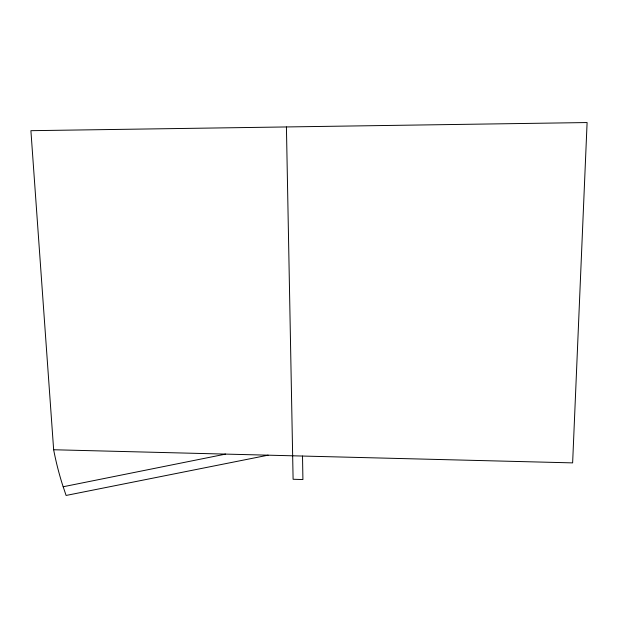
<?xml version="1.0" encoding="UTF-8"?>
<svg xmlns="http://www.w3.org/2000/svg" width="618" height="618" viewBox="0 0 618 618"><rect width="100%" height="100%" fill="white"/><g stroke="black" fill="none" stroke-linecap="round" stroke-linejoin="round"><path stroke-width="0.93" d="M63.152 486.76L225.616 454.099M268.119 455.172L66.095 495.451L62.341 484.226A330.97 315.744 13.9 0 1 53.65 449.75L30.9 130.684L587.1 122.549L572.631 462.882L53.65 449.75M286.42 126.945L293.102 479.267L302.913 479.545L302.519 456.045"/></g></svg>
